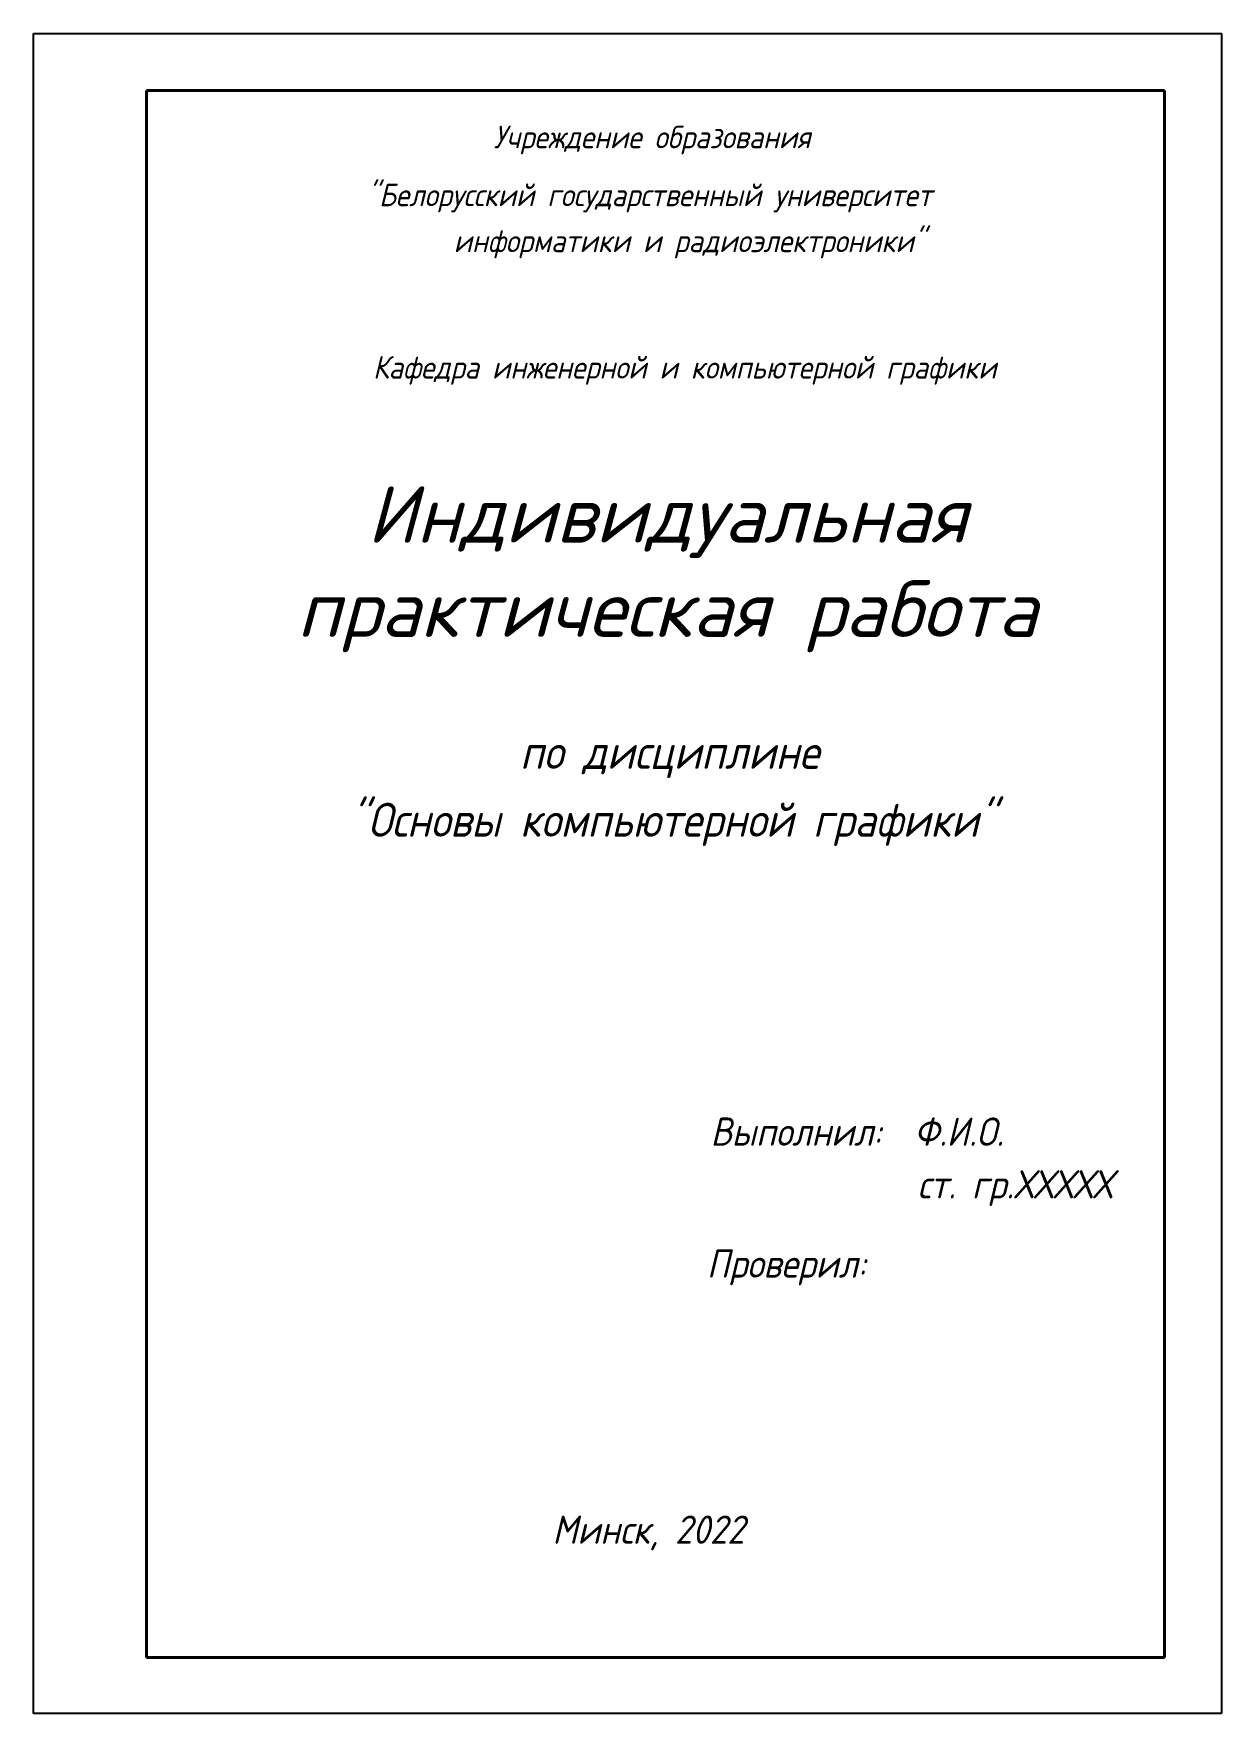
# Model space of a CAD drawing. Header units: millimetres. Extents: x 0 to 210, y 0 to 297.
import ezdxf

# ---------------------------------------------------------------- set-up
doc = ezdxf.new("R2010")
doc.units = ezdxf.units.MM
doc.layers.get('Defpoints').update_dxf_attribs({"color": 5})
doc.layers.add('основн', color=7, linetype='Continuous', lineweight=60)
doc.layers.add('тонкая', color=7, linetype='Continuous')
doc.styles.get("Standard").update_dxf_attribs({"font": 'isocpeui.ttf'})

msp = doc.modelspace()

# ---------------------------------------------------------------- linework, layer by layer
at = {"layer": 'Defpoints'}
for p, q in [((0, 0), (0, 297)), ((0, 297), (210, 297)), ((210, 297), (210, 0)), ((210, 0), (0, 0))]:
    msp.add_line(p, q, dxfattribs=at)
at = {"layer": 'основн', "lineweight": 40}
for p, q in [((19.94, 9.91), (19.94, 286.91)), ((19.94, 286.91), (199.94, 286.91)), ((199.94, 286.91), (199.94, 9.91)), ((199.94, 9.91), (19.94, 9.91))]:
    msp.add_line(p, q, dxfattribs=at)

# ---------------------------------------------------------------- texts
at = {"layer": 'тонкая', "width": 0.9}
for s, height, p in [('Учреждение образования', 4, (81.35, 276.72)), ('"Белорусский государственный университет', 4, (59.01, 266.48)), ('информатики и радиоэлектроники"', 4, (74.27, 258.35)), ('Кафедра инженерной и компьютерной графики', 4, (60, 236)), ('по дисциплине ', 6, (86, 167)), ('"Основы компьютерной графики"', 6, (56, 155)), ('Выполнил:  Ф.И.О.', 5, (119.68, 100.36)), ('ст. гр.ХХХХХ', 5, (156.3, 91.05)), ('Проверил:', 5, (119.02, 77.04)), ('Минск, 2022', 5, (91.71, 29.99))]:
    msp.add_text(s, height=height, dxfattribs=at).set_placement(p)
at = {"layer": 'тонкая', "insert": (36, 217), "char_height": 10, "attachment_point": 1}
msp.add_mtext_dynamic_manual_height_columns('\\pxqc;{\\fISOCPEUR|b1|i1|c204|p34;Индивидуальная практическая работа}', width=152, gutter_width=50, heights=[0], dxfattribs=at)

doc.saveas('drawing.dxf')
